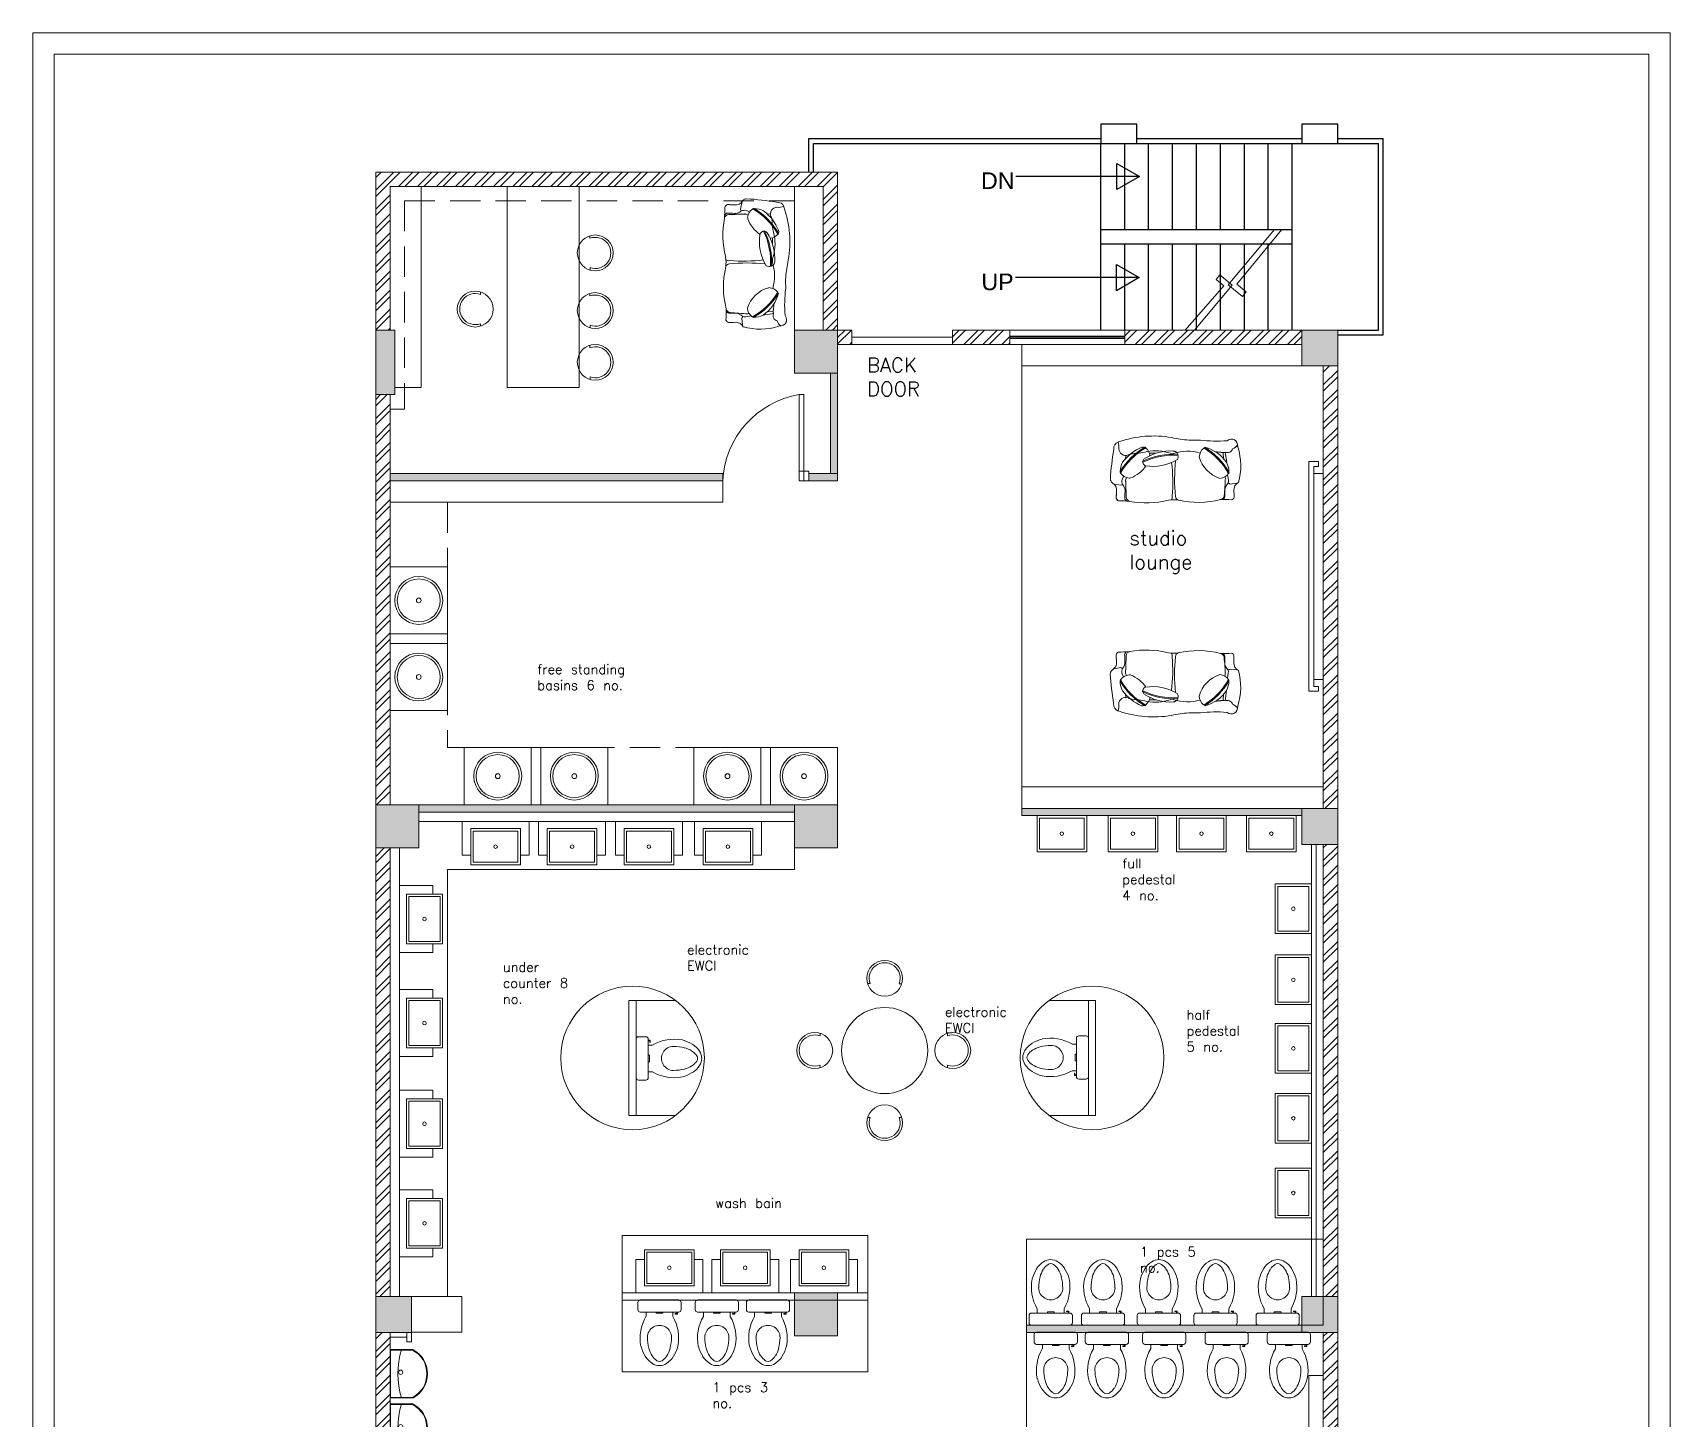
# Model space of a CAD drawing. Header units: inches. Extents: x 111501 to 134888, y 46021 to 52102.
# Drawn here: x 113693 to 114377, y 49302 to 49881 of the extents above; entities that cross this region are included whole.
import ezdxf
from ezdxf.enums import TextEntityAlignment as Align
from ezdxf.lldxf.tags import DXFTag

# ---------------------------------------------------------------- set-up
doc = ezdxf.new("R2010")
doc.units = ezdxf.units.IN
doc.header["$MEASUREMENT"] = 0
doc.linetypes.add('DASHED', pattern=[19.05, 12.7, -6.35])
for name, color, linetype in [('10', 1, 'Continuous'), ('D', 251, 'Continuous'), ('pt19', 151, 'Continuous'), ('RO', 7, 'Continuous'), ('staircase', 6, 'Continuous')]:
    doc.layers.add(name, color=color, linetype=linetype)
for name, color, linetype, lineweight in [('column', 252, 'Continuous', 9), ('DOOR', 1, 'Continuous', 0), ('FURNITURE', 14, 'Continuous', 18), ('SHEET', 7, 'Continuous', 30), ('text', 7, 'Continuous', 0), ('wall', 7, 'Continuous', 9), ('window', 140, 'Continuous', 15)]:
    doc.layers.add(name, color=color, linetype=linetype, lineweight=lineweight)
doc.styles.add('A', font='arial.ttf')
doc.styles.get("Standard").update_dxf_attribs({"font": 'txt.shx', "height": 6})
tags = doc.linetypes.add('DASHED2', pattern=[0.375, 0.25, -0.125]).pattern_tags.tags
tags[6:7] = [DXFTag(74, 4), DXFTag(75, 0), DXFTag(340, '0'), DXFTag(46, 1.0), DXFTag(50, 0.0), DXFTag(44, 0.0), DXFTag(45, 0.0)]
tags[4:5] = [DXFTag(74, 4), DXFTag(75, 0), DXFTag(340, '0'), DXFTag(46, 1.0), DXFTag(50, 0.0), DXFTag(44, 0.0), DXFTag(45, 0.0)]
pattern_1 = [(45, (14908.9597, 1823.8855), (-3.97747564, 3.97747564), []), (45, (14911.6114, 1823.8855), (-3.97747564, 3.97747564), [])]

# ---------------------------------------------------------------- blocks, each defined once
blk = doc.blocks.new('Z$W@#6334')
at = {"layer": 'FURNITURE'}
for points in [[(2.47, 3.91), (11.08, 0), (19.45, 18.43), (10.84, 22.34)], [(2.57, 4.14), (10.96, 0.33), (19.12, 18.31), (10.74, 22.11)]]:
    blk.add_lwpolyline(points, dxfattribs=at)
blk.add_circle((10.97, 10.47), 0.875, dxfattribs=at)
for centre, radius, start, end in [((11.37, 10.99), 11.37, 92.66514, 218.48775), ((11.37, 10.99), 11.12, 92.66514, 218.48775), ((-20.87, 25.63), 36.4, 319.43343, 351.71946)]:
    blk.add_arc(centre, radius, start, end, dxfattribs=at)
blk = doc.blocks.new('fgfdg')
at = {"layer": 'FURNITURE'}
for points in [[(9958.2, 25320.5), (9961.82, 25320.5), (9961.82, 25334.5), (9933.82, 25334.5), (9933.82, 25320.5), (9937.44, 25320.5)], [(9937.44, 25316.5), (9937.44, 25331.56), (9958.2, 25331.56), (9958.2, 25316.5), (9937.44, 25316.5), (9937.44, 25316.5)]]:
    blk.add_lwpolyline(points, dxfattribs=at)
blk.add_lwpolyline([(9938.44, 25317.5), (9938.44, 25330.56), (9957.2, 25330.56), (9957.2, 25317.5), (9938.44, 25317.5)], close=True, dxfattribs=at)
blk.add_circle((9947.82, 25324.03), 0.75, dxfattribs=at)
blk = doc.blocks.new('so')
at = {"layer": 'FURNITURE'}
for p, q in [((93769.7, 46908.55), (93770.47, 46908.35)), ((93752.34, 46905.16), (93752.51, 46906.52)), ((93762.11, 46903.43), (93757.75, 46902.84)), ((93760.52, 46902.13), (93757.93, 46901.98)), ((93769.43, 46904.14), (93767.18, 46903.8)), ((93768.58, 46902.89), (93768.03, 46902.73)), ((93770.77, 46907.56), (93771.08, 46904.87)), ((93758.31, 46881.28), (93758.24, 46879.86)), ((93759.31, 46862.37), (93758.99, 46862.39)), ((93760.5, 46861.17), (93759.13, 46861.32)), ((93769.27, 46859.7), (93767.77, 46860.37)), ((93769.29, 46861.22), (93768.4, 46861.65)), ((93753.59, 46857.91), (93753.48, 46858.34)), ((93769.77, 46854.9), (93769.47, 46854.89)), ((93771.08, 46856.49), (93771.61, 46859.22)), ((93776, 46857.32), (93774.86, 46857.39)), ((93777.45, 46857.47), (93777.04, 46857.3)), ((93777.89, 46857.84), (93777.45, 46857.47))]:
    blk.add_line(p, q, dxfattribs=at)
for centre, radius, start, end in [((93763.41, 46883.52), 25.81, 74.13928, 107.6386), ((93752.46, 46904.62), 4.07, 18.40482, 56.04005), ((93754.78, 46907.41), 0.592, 8.87051, 94.05424), ((93780.54, 46879.15), 29.07, 119.82965, 148.57464), ((93770.84, 46890.55), 15.56, 124.15229, 166.04045), ((93780.63, 46879.22), 28.66, 119.18399, 149.26894), ((93755.74, 46903.77), 2.22, 335.13449, 74.70054), ((93755.09, 46901.83), 2.85, 350.2141, 20.76481), ((93765.94, 46896.04), 8.32, 88.94997, 117.41935), ((93765.76, 46903.7), 0.425, 39.93327, 118.71729), ((93766.29, 46903.99), 0.425, 39.93327, 118.71729), ((93763.54, 46900.06), 5.23, 5.84806, 53.16868), ((93769.92, 46901.55), 2.64, 74.01477, 100.65631), ((93756.37, 46904.5), 12.96, 285.24913, 342.47727), ((93759.97, 46897.06), 5.07, 219.4617, 267.88774), ((93777.5, 46879.99), 20.24, 176.5091, 212.66613), ((93759.56, 46880.94), 2.28, 111.77378, 176.80671), ((93787.71, 46881), 29.07, 175.93246, 205.56871), ((93759.48, 46879.97), 3.18, 64.50853, 103.88422), ((93787.69, 46881.11), 28.66, 175.96049, 206.26301), ((93744.39, 46872.73), 19.32, 350.12791, 31.55288), ((93757.39, 46868.51), 1.77, 156.9035, 196.40408), ((93774.12, 46875.91), 20.07, 203.23758, 232.67391), ((93756.02, 46869.34), 0.305, 93.71895, 203.89699), ((93780.82, 46883.9), 29.07, 210.39959, 239.14459), ((93780.9, 46883.82), 28.66, 209.7053, 239.79025), ((93759.92, 46866.36), 5.07, 98.38462, 139.51253), ((93679.26, 46871.47), 79.79, 359.91776, 0.1427), ((93761.85, 46870.2), 1.77, 219.56422, 259.06481), ((93761.77, 46868.6), 0.305, 212.07132, 322.24935), ((93761.83, 46870.19), 1.77, 275.25586, 334.01427), ((93755.99, 46858.63), 13.37, 20.038, 55.9443), ((93756.27, 46861.23), 2.87, 271.81871, 21.73426), ((93763.43, 46863.29), 5.23, 305.80555, 353.12617), ((93764.3, 46862.3), 4.34, 4.75028, 12.23242), ((93755.56, 46853.08), 5.35, 81.44915, 112.17373), ((93765.91, 46867.27), 8.32, 241.55488, 270.02427), ((93766.16, 46859.33), 0.425, 240.25695, 319.04097), ((93769.85, 46864.16), 4.5, 262.57797, 288.77512)]:
    blk.add_arc(centre, radius, start, end, dxfattribs=at)
at = {"layer": 'FURNITURE', "extrusion": (0, 0, -1)}
for centre, major_axis, ratio, start_param, end_param in [((93773.54, 46909.47), (-3.31, 0.03), 0.909091, 4.616161, 5.890683), ((93757.64, 46904.17), (-5.13, 2.35), 0.618231, 5.500844, 7.184555), ((93689.39, 46899.23), (-63.77, 0.57), 0.909091, 3.056167, 3.251523), ((93759.67, 46900.91), (-1.84, 0.02), 0.909091, 0.073573, 0.254317), ((93764.63, 46809.88), (-102.4, 0.92), 0.909091, 1.601237, 1.67337), ((93767.88, 46905.84), (-3.36, 0.03), 0.909091, 3.452305, 3.740947), ((93773.87, 46910.2), (-0.08, 7.57), 0.730686, 3.178935, 3.779527), ((93775.86, 46848.78), (-59.28, 0.53), 0.909091, 1.527079, 1.573647), ((93775.94, 46852.61), (-59.28, 0.53), 0.909091, 1.527079, 1.573647), ((93775.75, 46900.71), (-1.84, 0.02), 0.909091, 1.671525, 3.054326), ((93776.07, 46901.25), (-1.62, 0.01), 0.909091, 1.838774, 2.80094), ((93776.15, 46905.08), (-1.62, 0.01), 0.909091, 1.838774, 2.80094), ((93890.94, 46901.04), (-113.36, 2.08), 0.701645, 6.254642, 6.313975), ((93921.13, 46888.07), (-163.89, 1.47), 0.909091, 0.062984, 0.077367), ((93921.96, 46889.1), (164.59, 2.24), 0.332533, 3.039374, 3.24171), ((93769.2, 46973.97), (1.09, 92.29), 0.86194, 3.038922, 3.227555), ((93776.06, 46879.38), (1.82, 0.64), 0.643947, 4.915204, 6.007097), ((93776.1, 46883.74), (-1.41, 1.06), 0.914805, 2.750316, 4.013629), ((94512.72, 46901.52), (761.68, 30.39), 0.237765, 3.06991, 3.193225), ((93925.72, 46873.33), (-167.53, 1.5), 0.909091, 6.258896, 6.277374), ((93640.53, 46875.47), (-138.39, 7.62), 0.514907, 2.983139, 3.210922), ((93724.36, 46862.32), (24.04, 24.18), 1, 0.556107, 0.764052), ((93760.41, 46863.29), (-1.84, 0.02), 0.909091, 5.638899, 6.209604), ((93745.95, 47451.69), (-649.87, 5.82), 0.909091, 4.657058, 4.668338), ((93768.59, 46858.41), (-3.26, 0.03), 0.909091, 1.877441, 2.006467), ((93773.86, 46857.98), (-3.31, 0.03), 0.909091, 0.681701, 1.699089), ((93779.28, 46914.66), (-59.28, 0.53), 0.909091, 4.741604, 4.788172), ((93776.49, 46863.15), (-1.84, 0.02), 0.909091, 3.260925, 4.643725), ((93776.7, 46862.24), (-1.62, 0.01), 0.909091, 3.51431, 4.476477), ((93891.41, 46855.42), (-113.27, 4.67), 0.710878, 6.259211, 6.318545), ((93758.3, 46860.31), (4.57, 2.7), 0.675931, 2.302953, 3.269293), ((93792.92, 47096.89), (35.25, 240.83), 0.806916, 3.083864, 3.147073), ((93768.83, 46856.9), (-2.29, 0.02), 0.909091, 3.32703, 4.655766), ((93773.74, 46854.45), (-3.31, 0.03), 0.909091, 0.424568, 1.699089), ((93768.37, 46858.41), (-3.36, 0.03), 0.909091, 2.622382, 2.862945), ((93779.16, 46911.13), (-59.28, 0.53), 0.909091, 4.741604, 4.788172), ((93776.58, 46858.71), (-1.62, 0.01), 0.909091, 3.51431, 4.476477)]:
    blk.add_ellipse(centre, major_axis=major_axis, ratio=ratio, start_param=start_param, end_param=end_param, dxfattribs=at)
at = {"layer": 'FURNITURE'}
for centre, major_axis, ratio, start_param, end_param in [((93640.44, 46884.08), (138.21, 10.34), 0.51003, 6.125714, 6.37511), ((93770.96, 46788.62), (-3.01, 92.25), 0.86194, 6.180515, 6.356807), ((93806.28, 46882.06), (28.59, 1.59), 0.753441, 3.013769, 3.201526), ((93774.94, 46873.78), (12.53, 12.6), 1, 2.00439, 2.558399)]:
    blk.add_ellipse(centre, major_axis=major_axis, ratio=ratio, start_param=start_param, end_param=end_param, dxfattribs=at)
blk.add_open_spline([(93751.68, 46880.48), (93752.13, 46882.86), (93752.89, 46886.84), (93752.75, 46890.88), (93752.7, 46892.51)], degree=3, knots=[0, 0, 0, 0, 10.027834, 16.763705, 16.763705, 16.763705, 16.763705], dxfattribs=at)
blk = doc.blocks.new('EWC')
at = {"layer": 'FURNITURE'}
for p, q in [((120.336, 285.853), (120.336, 285.929)), ((120.361, 285.954), (120.763, 285.954)), ((120.788, 285.929), (120.788, 285.853)), ((120.763, 285.828), (120.361, 285.828)), ((120.422, 285.828), (120.422, 285.782)), ((120.702, 285.828), (120.702, 285.782))]:
    blk.add_line(p, q, dxfattribs=at)
at = {"layer": 'FURNITURE', "linetype": 'ByBlock'}
blk.add_line((120.367, 285.954), (120.757, 285.954), dxfattribs=at)
at = {"layer": 'FURNITURE', "linetype": 'Continuous'}
for p, q in [((120.527, 285.815), (120.527, 285.828)), ((120.597, 285.815), (120.527, 285.815)), ((120.597, 285.828), (120.597, 285.815))]:
    blk.add_line(p, q, dxfattribs=at)
for points in [[(120.751, 285.815), (120.751, 285.807), (120.727, 285.807), (120.727, 285.812)], [(120.743, 285.815), (120.745, 285.815)], [(120.751, 285.815), (120.751, 285.828), (120.745, 285.828), (120.745, 285.815)]]:
    blk.add_lwpolyline(points, dxfattribs=at)
blk.add_arc((120.726, 285.862), 0.0503, 270.8881, 289.3392, dxfattribs=at)
at = {"layer": 'FURNITURE', "extrusion": (0, 0, -1)}
for centre, major_axis, start_param, end_param in [((120.361, 285.929), (-0.0177, -0.0177), 0.785398, 2.356194), ((120.763, 285.929), (-0.0177, -0.0177), 2.356194, 3.926991), ((120.361, 285.853), (-0.0177, 0.0177), 3.926991, 5.497787), ((120.763, 285.853), (-0.0177, 0.0177), 2.356194, 3.926991)]:
    blk.add_ellipse(centre, major_axis=major_axis, ratio=1, start_param=start_param, end_param=end_param, dxfattribs=at)
at = {"layer": 'FURNITURE'}
for centre, major_axis, start_param, end_param in [((120.811, 285.555), (-0.319, -0.319), -1.31209, -0.594747), ((120.562, 285.563), (-0.0891, -0.0891), 2.356179, 5.497772), ((120.307, 285.555), (-0.322, 0.322), 3.740911, 4.44905), ((120.888, 285.563), (-0.319, -0.319), -0.785413, -0.532092), ((120.236, 285.563), (-0.319, 0.319), 3.673654, 3.926975), ((120.727, 285.563), (-0.261, 0.261), 1.038704, 1.343982), ((120.626, 285.499), (-0.177, -0.177), -0.226814, 0.200102), ((120.727, 285.522), (-0.202, 0.202), 1.038704, 1.343982), ((120.626, 285.458), (-0.117, 0.117), 1.343983, 1.770898), ((120.498, 285.458), (-0.117, -0.117), 1.370664, 1.797579), ((120.498, 285.499), (-0.177, -0.177), 1.370664, 1.797579), ((120.397, 285.522), (-0.202, 0.202), 3.368376, 3.673654), ((120.397, 285.563), (-0.261, -0.261), 1.79758, 2.102858), ((120.562, 285.403), (-0.0954, 0.0954), 1.770899, 2.356178), ((120.562, 285.362), (-0.036, 0.036), 1.7709, 2.356179), ((120.562, 285.362), (-0.036, 0.036), 2.35618, 2.941459), ((120.562, 285.403), (-0.0954, -0.0954), 0.785384, 1.370663)]:
    blk.add_ellipse(centre, major_axis=major_axis, ratio=1, start_param=start_param, end_param=end_param, dxfattribs=at)

msp = doc.modelspace()

# ---------------------------------------------------------------- hatches: boundary and pattern name
at = {"layer": 'column'}
h = msp.add_hatch(color=256, dxfattribs=at)
h.paths.add_polyline_path([(114011.26, 49757.2), (114011.26, 49739.2), (114029.26, 49739.2), (114029.26, 49757.2)])
h.paths.add_polyline_path([(113836.26, 49757.2), (113836.26, 49730.2), (113844.26, 49730.2), (113844.26, 49757.2)])
h = msp.add_hatch(color=256, dxfattribs=at)
h.paths.add_polyline_path([(114223.26, 49753.25), (114223.26, 49742.25), (114234.26, 49742.25), (114234.26, 49753.25)])
h.paths.add_polyline_path([(114234.26, 49753.25), (114234.26, 49757.25), (114223.26, 49757.25), (114223.26, 49753.25)])
h.paths.add_polyline_path([(114234.26, 49742.25), (114238.26, 49742.25), (114238.26, 49753.25), (114234.26, 49753.25)])
h.paths.add_polyline_path([(114238.26, 49757.25), (114234.26, 49757.25), (114234.26, 49753.25), (114238.26, 49753.25)])
msp.add_hatch(color=256, dxfattribs=at).paths.add_polyline_path([(113836.26, 49558.77), (113836.26, 49540.77), (113854.26, 49540.77), (113854.26, 49558.77)])
h = msp.add_hatch(color=256, dxfattribs=at)
h.paths.add_polyline_path([(114011.26, 49150.92), (114011.26, 49132.92), (114029.26, 49132.92), (114029.26, 49150.92)])
h.paths.add_polyline_path([(114011.26, 49354.84), (114011.26, 49336.84), (114029.26, 49336.84), (114029.26, 49354.84)])
h.paths.add_polyline_path([(114011.26, 49558.77), (114011.26, 49540.77), (114029.26, 49540.77), (114029.26, 49558.77)])
h = msp.add_hatch(color=256, dxfattribs=at)
h.paths.add_polyline_path([(114223.26, 49553.32), (114223.26, 49542.32), (114234.26, 49542.32), (114234.26, 49553.32)])
h.paths.add_polyline_path([(114234.26, 49553.32), (114234.26, 49557.32), (114223.26, 49557.32), (114223.26, 49553.32)])
h.paths.add_polyline_path([(114234.26, 49542.32), (114238.26, 49542.32), (114238.26, 49553.32), (114234.26, 49553.32)])
h.paths.add_polyline_path([(114238.26, 49557.32), (114234.26, 49557.32), (114234.26, 49553.32), (114238.26, 49553.32)])
h = msp.add_hatch(color=256, dxfattribs=at)
h.paths.add_polyline_path([(113836.26, 49349.39), (113836.26, 49338.39), (113847.26, 49338.39), (113847.26, 49349.39)])
h.paths.add_polyline_path([(113847.26, 49349.39), (113847.26, 49353.39), (113836.26, 49353.39), (113836.26, 49349.39)])
h.paths.add_polyline_path([(113847.26, 49338.39), (113851.26, 49338.39), (113851.26, 49349.39), (113847.26, 49349.39)])
h.paths.add_polyline_path([(113851.26, 49353.39), (113847.26, 49353.39), (113847.26, 49349.39), (113851.26, 49349.39)])
h = msp.add_hatch(color=256, dxfattribs=at)
h.paths.add_polyline_path([(114223.26, 49349.39), (114223.26, 49338.39), (114234.26, 49338.39), (114234.26, 49349.39)])
h.paths.add_polyline_path([(114234.26, 49349.39), (114234.26, 49353.39), (114223.26, 49353.39), (114223.26, 49349.39)])
h.paths.add_polyline_path([(114234.26, 49338.39), (114238.26, 49338.39), (114238.26, 49349.39), (114234.26, 49349.39)])
h.paths.add_polyline_path([(114238.26, 49353.39), (114234.26, 49353.39), (114234.26, 49349.39), (114238.26, 49349.39)])
at = {"layer": 'pt19', "lineweight": 0}
for points in [[(114026.26, 49697.2), (114029.26, 49697.2), (114029.26, 49739.2), (114026.26, 49739.2)], [(113842.26, 49694.2), (113981.29, 49694.2), (113981.29, 49697.2), (113842.26, 49697.2)], [(114029.26, 49694.2), (114029.26, 49697.2), (114026.26, 49697.2), (114017.26, 49697.2), (114017.26, 49694.2)], [(113854.26, 49555.77), (114011.26, 49555.77), (114011.26, 49558.77), (114001.26, 49558.77), (113997.26, 49558.77), (113969.26, 49558.77), (113933.26, 49558.77), (113905.26, 49558.77), (113901.26, 49558.77), (113873.26, 49558.77), (113854.26, 49558.77)], [(114106.29, 49554.27), (114106.29, 49557.27), (114223.26, 49557.27), (114223.26, 49554.27), (114220.94, 49554.27), (114200.18, 49554.27), (114191.72, 49554.27), (114170.95, 49554.27), (114163.06, 49554.27), (114142.3, 49554.27), (114133.38, 49554.27), (114112.62, 49554.27)], [(114108.26, 49341.34), (114108.26, 49338.34), (114223.26, 49338.34), (114223.26, 49341.34)]]:
    msp.add_hatch(color=256, dxfattribs=at).paths.add_polyline_path(points)
at = {"layer": 'wall', "lineweight": 5}
h = msp.add_hatch(dxfattribs=at)
h.set_pattern_fill('ANSI32', color=256, scale=15, style=0)
h.set_pattern_definition(pattern_1)
h.paths.add_polyline_path([(113836.26, 49757.2), (113836.26, 49823.2), (114029.26, 49823.2), (114029.26, 49757.2), (114023.26, 49757.2), (114023.26, 49817.2), (113842.26, 49817.2), (113842.26, 49757.2)])
h = msp.add_hatch(dxfattribs=at)
h.set_pattern_fill('ANSI32', color=256, scale=15, style=0)
h.set_pattern_definition(pattern_1)
h.paths.add_polyline_path([(114149.26, 49751.2), (114223.26, 49751.2), (114223.26, 49757.2), (114149.26, 49757.2)])
h.paths.add_polyline_path([(114077.26, 49757.2), (114077.26, 49751.2), (114101.26, 49751.2), (114101.26, 49757.2)])
h.paths.add_polyline_path([(114029.26, 49751.2), (114035.26, 49751.2), (114035.26, 49757.2), (114029.26, 49757.2)])
h = msp.add_hatch(dxfattribs=at)
h.set_pattern_fill('ANSI32', color=256, scale=15, style=0)
h.set_pattern_definition(pattern_1)
h.paths.add_polyline_path([(114232.26, 49353.34), (114238.26, 49353.34), (114238.26, 49542.27), (114232.26, 49542.27)])
h.paths.add_polyline_path([(114232.26, 49149.42), (114238.26, 49149.42), (114238.26, 49338.34), (114232.26, 49338.34)])
h.paths.add_polyline_path([(114232.26, 49557.27), (114238.26, 49557.27), (114238.26, 49742.2), (114232.26, 49742.2)])
h.paths.add_polyline_path([(114232.26, 49024.42), (114238.26, 49024.42), (114238.26, 49134.42), (114232.26, 49134.42)])
h = msp.add_hatch(dxfattribs=at)
h.set_pattern_fill('ANSI32', color=256, scale=15, style=0)
h.set_pattern_definition(pattern_1)
h.paths.add_polyline_path([(113836.26, 49353.34), (113842.26, 49353.34), (113842.26, 49540.77), (113836.26, 49540.77)])
h.paths.add_polyline_path([(113836.26, 49730.2), (113836.26, 49558.77), (113842.26, 49558.77), (113842.26, 49730.2)])
h = msp.add_hatch(dxfattribs=at)
h.set_pattern_fill('ANSI32', color=256, scale=15, style=0)
h.set_pattern_definition(pattern_1)
h.paths.add_polyline_path([(113802.26, 49018.42), (113802.26, 49024.42), (113836.26, 49024.42), (113836.26, 49134.42), (113842.26, 49134.42), (113842.26, 49125.93), (113842.26, 49107.88), (113842.26, 49098.93), (113842.26, 49080.87), (113842.26, 49072.41), (113842.26, 49054.35), (113842.26, 49043.45), (113842.26, 49025.4), (113842.26, 49018.42)])
h.paths.add_polyline_path([(113836.26, 49149.42), (113842.26, 49149.42), (113842.26, 49338.34), (113836.26, 49338.34)])

# ---------------------------------------------------------------- linework, layer by layer
at = {"layer": '10', "linetype": 'Continuous'}
for p, q in [((114155.42, 49821.36), (114103.78, 49821.36)), ((114155.3, 49779.09), (114103.66, 49779.09))]:
    msp.add_line(p, q, dxfattribs=at)
for points in [[(114155.42, 49821.36), (114145.98, 49815.91), (114145.98, 49826.82)], [(114155.3, 49779.09), (114145.85, 49773.64), (114145.85, 49784.54)]]:
    msp.add_lwpolyline(points, close=True, dxfattribs=at)
at = {"layer": 'column'}
for points in [[(113844.26, 49730.2), (113844.26, 49757.2), (113836.26, 49757.2), (113836.26, 49730.2)], [(114029.26, 49757.2), (114011.26, 49757.2), (114011.26, 49739.2), (114029.26, 49739.2)], [(114223.26, 49757.2), (114238.26, 49757.2), (114238.26, 49742.2), (114223.26, 49742.2)], [(113854.26, 49558.77), (113836.26, 49558.77), (113836.26, 49540.77), (113854.26, 49540.77)], [(114029.26, 49558.77), (114011.26, 49558.77), (114011.26, 49540.77), (114029.26, 49540.77)], [(114223.26, 49557.27), (114238.26, 49557.27), (114238.26, 49542.27), (114223.26, 49542.27)], [(113836.26, 49353.34), (113851.26, 49353.34), (113851.26, 49338.34), (113836.26, 49338.34)], [(114029.26, 49354.84), (114011.26, 49354.84), (114011.26, 49336.84), (114029.26, 49336.84)], [(114223.26, 49353.34), (114238.26, 49353.34), (114238.26, 49338.34), (114223.26, 49338.34)]]:
    msp.add_lwpolyline(points, close=True, dxfattribs=at)
at = {"layer": 'DOOR', "linetype": 'DASHED2'}
for p, q in [((114035.26, 49754.2), (114077.26, 49754.2)), ((114035.26, 49751.2), (114077.26, 49751.2))]:
    msp.add_line(p, q, dxfattribs=at)
at = {"layer": 'DOOR', "linetype": 'Continuous'}
for points in [[(114200.03, 49773.13), (114198.42, 49771.22), (114192.55, 49776.15), (114211.88, 49799.2), (114214.96, 49799.2), (114196.09, 49776.42), (114200.02, 49773.13)], [(114174.58, 49757.2), (114190.63, 49775.69), (114187.43, 49778.37), (114189.03, 49780.29), (114194.15, 49776), (114178.38, 49757.2), (114174.58, 49757.2)]]:
    msp.add_lwpolyline(points, dxfattribs=at)
at = {"layer": 'DOOR', "color": 140, "linetype": 'Continuous', "lineweight": 0, "elevation": -0.46}
for points in [[(114013.26, 49694.2), (114015.11, 49694.2), (114015.11, 49730.24), (114013.26, 49730.24)], [(114017.26, 49694.2), (114013.26, 49694.2), (114013.26, 49698.2), (114017.26, 49698.2)]]:
    msp.add_lwpolyline(points, close=True, dxfattribs=at)
at = {"layer": 'DOOR', "color": 140, "linetype": 'Continuous', "lineweight": 0}
msp.add_arc((114019.72, 49692.31, -0.91), 38.48, 99.67307, 177.18608, dxfattribs=at)
at = {"layer": 'FURNITURE', "linetype": 'DASHED', "lineweight": 5}
msp.add_line((113848.26, 49811.2), (114011.26, 49811.2), dxfattribs=at)
at = {"layer": 'FURNITURE', "lineweight": 0}
for p, q in [((113925.8, 49796.58), (113925.8, 49795.53)), ((113925.82, 49783.31), (113925.83, 49782.25)), ((113880.07, 49773.13), (113880.07, 49772.07)), ((113925.8, 49772.48), (113925.8, 49771.43)), ((113880.04, 49759.85), (113880.04, 49758.79)), ((113925.82, 49759.2), (113925.83, 49758.15)), ((113925.8, 49750.87), (113925.8, 49749.82)), ((113925.82, 49737.59), (113925.83, 49736.54)), ((114042.85, 49484.09), (114041.79, 49484.09)), ((114056.13, 49484.04), (114055.07, 49484.05)), ((114021.97, 49463.27), (114021.97, 49462.21)), ((114075.15, 49463.27), (114075.16, 49462.21)), ((114021.93, 49449.99), (114021.92, 49448.93)), ((114075.2, 49449.99), (114075.2, 49448.93)), ((114042.85, 49428.13), (114041.79, 49428.12)), ((114056.13, 49428.17), (114055.07, 49428.17))]:
    msp.add_line(p, q, dxfattribs=at)
at = {"layer": 'FURNITURE', "lineweight": 5}
for p, q in [((114230.26, 49700.23), (114228.26, 49700.23)), ((114230.26, 49700.23), (114230.26, 49702.23)), ((114232.26, 49697.23), (114228.26, 49697.23)), ((114232.26, 49611.23), (114228.26, 49611.23)), ((114230.26, 49608.23), (114228.26, 49608.23)), ((114230.26, 49606.23), (114230.26, 49608.23)), ((114011.26, 49540.77), (114011.26, 49531.77)), ((113866.26, 49353.34), (113866.26, 49531.77)), ((113851.26, 49353.34), (113872.26, 49353.34)), ((113849.26, 49334.32), (113849.26, 49338.32)), ((114108.26, 49231.34), (114108.26, 49341.34))]:
    msp.add_line(p, q, dxfattribs=at)
for points in [[(113844.26, 49733.2), (113855.26, 49733.2), (113855.26, 49817.2), (113842.26, 49817.2), (113842.26, 49757.2)], [(114109.29, 49557.27), (114106.29, 49557.27), (114106.29, 49751.2), (114109.29, 49751.2)], [(114230.26, 49702.23), (114226.26, 49702.23), (114226.26, 49606.23), (114230.26, 49606.23)], [(114230.26, 49700.23), (114228.26, 49700.23), (114228.26, 49608.23), (114230.26, 49608.23)], [(114232.26, 49606.23), (114232.26, 49697.23)], [(113866.26, 49531.77), (114011.26, 49531.77)], [(113961.6, 49477.02), (113942.1, 49477.02), (113942.1, 49429.02), (113961.6, 49429.02)], [(114117.6, 49429.02), (114137.1, 49429.02), (114137.1, 49477.02), (114117.6, 49477.02)], [(114029.26, 49341.34), (114029.26, 49338.34)], [(114108.26, 49341.34), (114223.26, 49341.34)], [(114108.26, 49338.34), (114223.26, 49338.34), (114223.26, 49341.34), (114108.26, 49341.34)]]:
    msp.add_lwpolyline(points, dxfattribs=at)
at = {"layer": 'FURNITURE', "lineweight": 0}
msp.add_lwpolyline([(113891.26, 49817.2), (113921.26, 49817.2), (113921.26, 49733.2), (113891.26, 49733.2)], close=True, dxfattribs=at)
at = {"layer": 'FURNITURE', "lineweight": 5}
for points in [[(114011.26, 49757.2), (114023.26, 49757.2), (114023.26, 49817.2), (114011.26, 49817.2)], [(114011.26, 49757.2), (114023.26, 49757.2), (114023.26, 49817.2), (114011.26, 49817.2)], [(114106.29, 49751.2), (114223.26, 49751.2), (114223.26, 49742.2), (114106.29, 49742.2)], [(113866.26, 49658.2), (113842.26, 49658.2), (113842.26, 49630.2), (113866.26, 49630.2)], [(113842.26, 49630.2), (113866.26, 49630.2), (113866.26, 49626.2), (113842.26, 49626.2)], [(113866.26, 49626.2), (113842.26, 49626.2), (113842.26, 49598.2), (113866.26, 49598.2)], [(113873.26, 49582.77), (113873.26, 49558.77), (113901.26, 49558.77), (113901.26, 49582.77)], [(113901.26, 49558.77), (113901.26, 49582.77), (113905.26, 49582.77), (113905.26, 49558.77)], [(113905.26, 49582.77), (113905.26, 49558.77), (113933.26, 49558.77), (113933.26, 49582.77)], [(113969.26, 49582.77), (113969.26, 49558.77), (113997.26, 49558.77), (113997.26, 49582.77)], [(113997.26, 49558.77), (113997.26, 49582.77), (114001.26, 49582.77), (114001.26, 49558.77)], [(114001.26, 49582.77), (114001.26, 49558.77), (114029.26, 49558.77), (114029.26, 49582.77)], [(114106.29, 49566.27), (114232.26, 49566.27), (114232.26, 49557.27), (114106.29, 49557.27)], [(113854.26, 49555.77), (114011.26, 49555.77), (114011.26, 49558.77), (113854.26, 49558.77)], [(114106.29, 49557.27), (114223.26, 49557.27), (114223.26, 49554.27), (114106.29, 49554.27)], [(113854.26, 49551.77), (114011.26, 49551.77), (114011.26, 49555.77), (113854.26, 49555.77)], [(113842.26, 49540.77), (113846.18, 49540.77), (113846.18, 49353.34), (113842.26, 49353.34)], [(114227.26, 49542.27), (114229.26, 49542.27), (114229.26, 49353.34), (114227.26, 49353.34)], [(113945.1, 49477.02), (113942.1, 49477.02), (113942.1, 49429.02), (113945.1, 49429.02)], [(114134.1, 49429.02), (114137.1, 49429.02), (114137.1, 49477.02), (114134.1, 49477.02)], [(114041.95, 49354.84), (113939.26, 49354.84), (113939.26, 49378.84), (114041.95, 49378.84)], [(114108.26, 49341.34), (114232.26, 49341.34), (114232.26, 49377.34), (114108.26, 49377.34)], [(113851.26, 49338.42), (113872.26, 49338.42), (113872.26, 49353.34), (113851.26, 49353.34)], [(113939.26, 49354.84), (114041.95, 49354.84), (114041.95, 49351.84), (113939.26, 49351.84)], [(114041.95, 49351.84), (113939.26, 49351.84), (113939.26, 49321.84), (114041.95, 49321.84)], [(113842.26, 49336.34), (113849.26, 49336.34), (113849.26, 49338.34), (113842.26, 49338.34)], [(113849.26, 49338.34), (113851.26, 49338.34), (113851.26, 49334.34), (113849.26, 49334.34)], [(114226.26, 49242.34), (114232.26, 49242.34), (114232.26, 49320.34), (114226.26, 49320.34)]]:
    msp.add_lwpolyline(points, close=True, dxfattribs=at)
at = {"layer": 'FURNITURE', "linetype": 'DASHED', "lineweight": 5}
for points in [[(113848.26, 49811.2), (113848.26, 49724.2), (113842.26, 49724.2), (113842.26, 49730.2)], [(113842.26, 49582.77), (113842.26, 49685.2), (113866.26, 49685.2), (113866.26, 49582.77)], [(113866.26, 49582.77), (114029.26, 49582.77), (114029.26, 49558.77), (113842.26, 49558.77), (113842.26, 49582.77)]]:
    msp.add_lwpolyline(points, dxfattribs=at)
at = {"layer": 'FURNITURE', "lineweight": 5, "elevation": -0.91}
msp.add_lwpolyline([(113842.26, 49694.2), (113981.29, 49694.2), (113981.29, 49685.2), (113842.26, 49685.2)], close=True, dxfattribs=at)
at = {"layer": 'FURNITURE'}
for points in [[(114112.62, 49539.21), (114112.62, 49554.27), (114133.38, 49554.27), (114133.38, 49539.21), (114112.62, 49539.21), (114112.62, 49539.21)], [(114142.3, 49539.21), (114142.3, 49554.27), (114163.06, 49554.27), (114163.06, 49539.21), (114142.3, 49539.21), (114142.3, 49539.21)], [(114170.95, 49539.21), (114170.95, 49554.27), (114191.72, 49554.27), (114191.72, 49539.21), (114170.95, 49539.21), (114170.95, 49539.21)], [(114200.18, 49539.21), (114200.18, 49554.27), (114220.94, 49554.27), (114220.94, 49539.21), (114200.18, 49539.21), (114200.18, 49539.21)], [(114212.2, 49525.72), (114227.26, 49525.72), (114227.26, 49504.96), (114212.2, 49504.96), (114212.2, 49525.72), (114212.2, 49525.72)], [(114212.2, 49496.04), (114227.26, 49496.04), (114227.26, 49475.28), (114212.2, 49475.28), (114212.2, 49496.04), (114212.2, 49496.04)], [(114212.2, 49467.39), (114227.26, 49467.39), (114227.26, 49446.62), (114212.2, 49446.62), (114212.2, 49467.39), (114212.2, 49467.39)], [(114212.2, 49438.16), (114227.26, 49438.16), (114227.26, 49417.4), (114212.2, 49417.4), (114212.2, 49438.16), (114212.2, 49438.16)], [(114212.2, 49406.96), (114227.26, 49406.96), (114227.26, 49386.2), (114212.2, 49386.2), (114212.2, 49406.96), (114212.2, 49406.96)]]:
    msp.add_lwpolyline(points, dxfattribs=at)
for points in [[(114113.62, 49540.21), (114113.62, 49553.27), (114132.38, 49553.27), (114132.38, 49540.21), (114113.62, 49540.21)], [(114143.3, 49540.21), (114143.3, 49553.27), (114162.06, 49553.27), (114162.06, 49540.21), (114143.3, 49540.21)], [(114171.95, 49540.21), (114171.95, 49553.27), (114190.72, 49553.27), (114190.72, 49540.21), (114171.95, 49540.21)], [(114201.18, 49540.21), (114201.18, 49553.27), (114219.94, 49553.27), (114219.94, 49540.21), (114201.18, 49540.21)], [(114213.2, 49524.72), (114226.26, 49524.72), (114226.26, 49505.96), (114213.2, 49505.96), (114213.2, 49524.72)], [(114213.2, 49495.04), (114226.26, 49495.04), (114226.26, 49476.28), (114213.2, 49476.28), (114213.2, 49495.04)], [(114213.2, 49466.39), (114226.26, 49466.39), (114226.26, 49447.62), (114213.2, 49447.62), (114213.2, 49466.39)], [(114213.2, 49437.16), (114226.26, 49437.16), (114226.26, 49418.4), (114213.2, 49418.4), (114213.2, 49437.16)], [(114213.2, 49405.96), (114226.26, 49405.96), (114226.26, 49387.2), (114213.2, 49387.2), (114213.2, 49405.96)]]:
    msp.add_lwpolyline(points, close=True, dxfattribs=at)
at = {"layer": 'FURNITURE', "lineweight": 0}
for centre, radius in [((113928.02, 49789.42), 7.5), ((113877.85, 49765.96), 7.5), ((113928.02, 49765.32), 7.5), ((113928.02, 49743.71), 7.5), ((114048.97, 49486.28), 7.5), ((114048.97, 49456.11), 18), ((114019.73, 49456.11), 7.5), ((114077.39, 49456.11), 7.5), ((114048.97, 49425.94), 7.5)]:
    msp.add_circle(centre, radius, dxfattribs=at)
at = {"layer": 'FURNITURE', "linetype": 'ByBlock', "lineweight": 0}
for centre, radius in [((113854.26, 49644.2), 10), ((113854.26, 49644.2), 9), ((113854.26, 49644.2), 1), ((113854.26, 49612.2), 10), ((113854.26, 49612.2), 9), ((113854.26, 49612.2), 1), ((113887.26, 49570.77), 10), ((113887.26, 49570.77), 9), ((113919.26, 49570.77), 10), ((113919.26, 49570.77), 9), ((113983.26, 49570.77), 10), ((113983.26, 49570.77), 9), ((114015.26, 49570.77), 10), ((114015.26, 49570.77), 9), ((113887.26, 49570.77), 1), ((113919.26, 49570.77), 1), ((113983.26, 49570.77), 1), ((114015.26, 49570.77), 1)]:
    msp.add_circle(centre, radius, dxfattribs=at)
at = {"layer": 'FURNITURE'}
for centre in [(114123, 49546.74), (114152.68, 49546.74), (114181.34, 49546.74), (114210.56, 49546.74), (114219.73, 49515.34), (114219.73, 49485.66), (114219.73, 49457), (114219.73, 49427.78), (114219.73, 49396.58)]:
    msp.add_circle(centre, 0.75, dxfattribs=at)
at = {"layer": 'FURNITURE', "lineweight": 5}
for centre in [(113943.6, 49453.02), (114135.6, 49453.02)]:
    msp.add_circle(centre, 30, dxfattribs=at)
at = {"layer": 'FURNITURE', "lineweight": 0}
for centre, start, end in [((113928.02, 49789.42), 250.23035, 110.00667), ((113877.85, 49765.96), 69.99333, 289.76965), ((113928.02, 49765.32), 250.23035, 110.00667), ((113928.02, 49743.71), 250.23035, 110.00667), ((114048.97, 49486.28), 339.91964, 199.69597), ((114019.73, 49456.11), 69.91964, 289.69597), ((114077.39, 49456.11), 250.30403, 110.08036), ((114048.97, 49425.94), 160.30403, 20.08036)]:
    msp.add_arc(centre, 6.5, start, end, dxfattribs=at)
at = {"layer": 'pt19', "lineweight": 0}
msp.add_lwpolyline([(114029.26, 49697.2), (114026.26, 49697.2), (114026.26, 49739.2), (114029.26, 49739.2)], close=True, dxfattribs=at)
for points, elevation in [([(113981.29, 49694.2), (113842.26, 49694.2), (113842.26, 49697.2), (113981.29, 49697.2)], -0.91), ([(114017.26, 49694.2), (114029.26, 49694.2), (114029.26, 49697.2), (114017.26, 49697.2)], -0.46)]:
    msp.add_lwpolyline(points, close=True, dxfattribs=dict(at, elevation=elevation))
at = {"layer": 'RO', "color": 7, "linetype": 'Continuous'}
for points in [[(114139.26, 49835.2), (114154.26, 49835.2), (114154.26, 49843.2), (114139.26, 49843.2), (114139.26, 49835.2)], [(114223.26, 49835.2), (114238.26, 49835.2), (114238.26, 49843.2), (114223.26, 49843.2), (114223.26, 49835.2)]]:
    msp.add_lwpolyline(points, dxfattribs=at)
at = {"layer": 'SHEET', "color": 0, "lineweight": 5, "ltscale": 25}
for points in [[(113692.95, 48144.89), (114377.24, 48144.89), (114377.24, 49881.43), (113692.95, 49881.43)], [(113701.87, 48153.81), (114368.31, 48153.81), (114368.31, 49872.51), (113701.87, 49872.51)]]:
    msp.add_lwpolyline(points, close=True, dxfattribs=at)
at = {"layer": 'staircase'}
for p, q in [((114017.26, 49823.2), (114017.26, 49837.2)), ((114017.26, 49837.2), (114139.26, 49837.2)), ((114154.26, 49837.2), (114223.26, 49837.2)), ((114238.26, 49837.2), (114257.26, 49837.2)), ((114257.26, 49755.2), (114257.26, 49837.2)), ((114019.26, 49823.2), (114019.26, 49835.2)), ((114019.26, 49835.2), (114255.26, 49835.2)), ((114139.26, 49799.2), (114139.26, 49835.2)), ((114149.26, 49799.2), (114149.26, 49835.2)), ((114159.26, 49799.2), (114159.26, 49835.2)), ((114169.26, 49799.2), (114169.26, 49835.2)), ((114179.26, 49799.2), (114179.26, 49835.2)), ((114189.26, 49799.2), (114189.26, 49835.2)), ((114199.26, 49799.2), (114199.26, 49835.2)), ((114209.26, 49799.2), (114209.26, 49835.2)), ((114219.26, 49799.2), (114219.26, 49835.2)), ((114255.26, 49757.2), (114255.26, 49835.2)), ((114139.26, 49799.2), (114219.26, 49799.2)), ((114139.26, 49793.2), (114139.26, 49799.2)), ((114219.26, 49793.2), (114219.26, 49799.2)), ((114139.26, 49793.2), (114211.26, 49793.2)), ((114139.26, 49757.2), (114139.26, 49793.2)), ((114149.26, 49757.2), (114149.26, 49793.2)), ((114159.26, 49757.2), (114159.26, 49793.2)), ((114169.26, 49757.2), (114169.26, 49793.2)), ((114179.26, 49757.2), (114179.26, 49793.2)), ((114189.26, 49757.2), (114189.26, 49793.2)), ((114199.26, 49757.2), (114199.26, 49793.2)), ((114209.26, 49757.2), (114209.26, 49793.2)), ((114211.26, 49793.2), (114219.26, 49793.2)), ((114219.26, 49757.2), (114219.26, 49793.2)), ((114238.26, 49757.2), (114255.26, 49757.2)), ((114238.26, 49755.2), (114257.26, 49755.2))]:
    msp.add_line(p, q, dxfattribs=at)
at = {"layer": 'wall'}
for p, q in [((113836.26, 49823.2), (114029.26, 49823.2)), ((113836.26, 49757.2), (113836.26, 49823.2)), ((113842.26, 49817.2), (114023.26, 49817.2)), ((113842.26, 49757.2), (113842.26, 49817.2)), ((114023.26, 49757.2), (114023.26, 49817.2)), ((114029.26, 49757.2), (114029.26, 49823.2)), ((114077.26, 49757.2), (114077.26, 49751.2)), ((114077.26, 49757.2), (114223.26, 49757.2)), ((114077.26, 49751.2), (114223.26, 49751.2)), ((114232.26, 49557.27), (114232.26, 49742.2)), ((114238.26, 49557.27), (114238.26, 49742.2)), ((113836.26, 49730.2), (113836.26, 49558.77)), ((113842.26, 49730.2), (113842.26, 49558.77)), ((113836.26, 49542.27), (113836.26, 49149.42)), ((113842.26, 49540.77), (113842.26, 49353.34)), ((114232.26, 49353.34), (114232.26, 49542.27)), ((114238.26, 49353.34), (114238.26, 49542.27)), ((113842.26, 49338.34), (113842.26, 49149.42)), ((114232.26, 49149.42), (114232.26, 49338.34)), ((114238.26, 49149.42), (114238.26, 49338.34))]:
    msp.add_line(p, q, dxfattribs=at)
at = {"layer": 'wall', "lineweight": 5}
for p, q in [((114029.26, 49757.2), (114035.26, 49757.2)), ((114035.26, 49757.2), (114035.26, 49751.2)), ((114077.26, 49757.2), (114077.26, 49751.2)), ((114077.26, 49757.2), (114077.26, 49751.2)), ((114149.26, 49757.2), (114149.26, 49751.2)), ((114035.26, 49751.2), (114029.26, 49751.2))]:
    msp.add_line(p, q, dxfattribs=at)
msp.add_lwpolyline([(114101.26, 49757.2), (114149.26, 49757.2), (114149.26, 49751.2), (114101.26, 49751.2)], close=True, dxfattribs=at)
at = {"layer": 'window', "color": 5, "lineweight": 5}
for p, q in [((114101.26, 49754.7), (114149.26, 49754.7)), ((114101.26, 49754.2), (114149.26, 49754.2)), ((114101.26, 49753.7), (114149.26, 49753.7))]:
    msp.add_line(p, q, dxfattribs=at)

# ---------------------------------------------------------------- block references
at = {"layer": 'FURNITURE', "lineweight": 5}
for p, rotation in [((207760.32, 96666.9), 180), ((67288.44, 143463.93), 270)]:
    msp.add_blockref('so', p, dxfattribs=dict(at, rotation=rotation))
at = {"layer": 'FURNITURE', "lineweight": 5, "xscale": -0.9999999999999992, "rotation": 269.9494159849762}
msp.add_blockref('so', (67205.64, -44114.09), dxfattribs=at)
at = {"layer": 'FURNITURE', "linetype": 'ByBlock', "lineweight": 0}
for p in [(103938.52, 24217.27), (103970.51, 24217.27), (104002.62, 24217.27), (104035.63, 24217.27)]:
    msp.add_blockref('fgfdg', p, dxfattribs=at)
for p, rotation in [((139180.69, 39563.25), 89.99999999999999), ((139180.69, 39519.76), 89.99999999999999), ((139180.69, 39477.69), 89.99999999999999), ((139180.69, 39436.09), 89.99999999999999), ((123906.79, 74689.35), 180), ((123938.48, 74689.35), 180), ((123971.36, 74689.35), 180)]:
    msp.add_blockref('fgfdg', p, dxfattribs=dict(at, rotation=rotation))
at = {"layer": 'FURNITURE', "lineweight": 0}
for p, xscale, yscale, zscale, rotation in [((125383.25, 44630.34), 40.00000000000001, 40.00000000000001, 40.00000000000001, 90.000000000005), ((102695.96, 54275.69), 40.00000000000001, 40.00000000000001, 40.00000000000001, 270.000000000005), ((109295.86, 60779.49), -40.00000000000001, 39.99999999999997, 40, 179.999999999995), ((109317.71, 60779.49), -40.00000000000001, 39.99999999999997, 40, 179.999999999995), ((109341.08, 60779.49), -40.00000000000001, 39.99999999999997, 40, 179.999999999995), ((109364.71, 60779.49), -40.00000000000001, 39.99999999999997, 40, 179.999999999995), ((109390.7, 60779.49), -40.00000000000001, 39.99999999999997, 40, 179.999999999995)]:
    msp.add_blockref('EWC', p, dxfattribs=dict(at, xscale=xscale, yscale=yscale, zscale=zscale, rotation=rotation))
at = {"layer": 'FURNITURE', "lineweight": 0, "xscale": 40.00000000000001, "yscale": 40.00000000000001, "zscale": 40.00000000000001}
for p in [(109132.36, 37913.7), (109156.34, 37913.7), (109177.73, 37913.7), (109297.97, 37900.2), (109319.36, 37900.2), (109343.29, 37900.2), (109369.38, 37900.2), (109395.37, 37900.2)]:
    msp.add_blockref('EWC', p, dxfattribs=at)
at = {"layer": 'FURNITURE', "rotation": 204.4235524367763}
for p in [(113852.35, 49335.73), (113852.35, 49313)]:
    msp.add_blockref('Z$W@#6334', p, dxfattribs=at)

# ---------------------------------------------------------------- texts
at = {"layer": 'D', "style": 'A'}
for s, p in [('DN', (114096.22, 49816.14)), ('UP', (114096.1, 49773.87))]:
    msp.add_text(s, height=6.95, dxfattribs=at).set_placement(p, align=Align.CENTER)
at = {"layer": 'text', "attachment_point": 1}
for s, insert, char_height, width in [('BACK DOOR', (114041.62, 49745.56), 6, 32.8337), ('studio lounge', (114151.25, 49673.27), 6, 46.2304), ('free standing basins 6 no.', (113903.81, 49617.43, 0.46), 4, 54.5872), ('full pedestal 4 no.', (114148.26, 49536.28), 4, 30.1224), ('electronic EWCl', (113966.36, 49500.25), 4, 30.1224), ('under counter 8 no.', (113889.42, 49492.99), 4, 30.1224), ('electronic EWCl', (114074.14, 49474.23), 4, 30.1224), ('half pedestal 5 no.', (114175.12, 49473.04), 4, 30.1224), ('wash bain', (113978.12, 49394.33), 4, 30.1224), ('1 pcs 5 no.', (114155.66, 49374.01), 4, 30.1224), ('1 pcs 3 no.', (113976.96, 49317.39), 4, 30.1224)]:
    msp.add_mtext(s, dxfattribs=dict(at, insert=insert, char_height=char_height, width=width))

doc.saveas('drawing.dxf')
